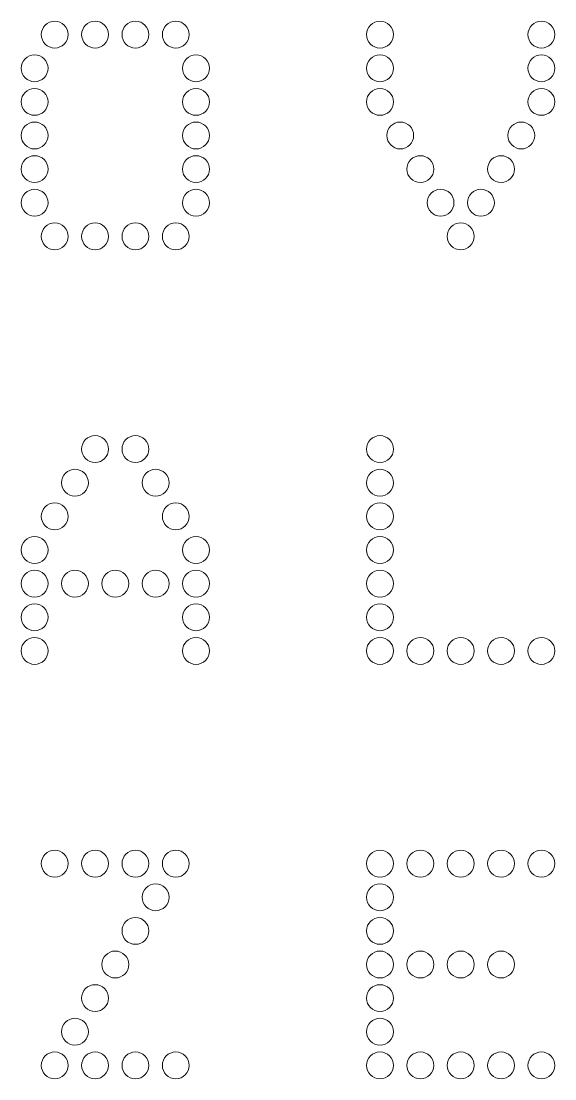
# Model space of a CAD drawing. Header units: millimetres. Extents: x -116 to 116, y -116 to 114.
# Drawn here: x 29 to 54.8, y 4.3 to 55.4 of the extents above; entities that cross this region are included whole.
import ezdxf

# ---------------------------------------------------------------- set-up
doc = ezdxf.new("R2010")
doc.units = ezdxf.units.MM
doc.header["$MEASUREMENT"] = 0
doc.layers.add('Laag 1', color=7, linetype='Continuous')

msp = doc.modelspace()

# ---------------------------------------------------------------- linework, layer by layer
at = {"layer": 'Laag 1', "color": 250, "lineweight": 9}
for points in [[(29.9861, 54.7022), (29.9861, 54.3452), (30.2782, 54.0531), (30.6352, 54.0531), (30.6352, 54.0531), (30.9922, 54.0531), (31.2843, 54.3452), (31.2843, 54.7022), (31.2843, 54.7022), (31.2843, 55.0592), (30.9922, 55.3513), (30.6352, 55.3513), (30.6352, 55.3513), (30.2782, 55.3513), (29.9861, 55.0592), (29.9861, 54.7022)], [(31.9334, 54.7022), (31.9334, 54.3452), (32.2255, 54.0531), (32.5825, 54.0531), (32.5825, 54.0531), (32.9395, 54.0531), (33.2316, 54.3452), (33.2316, 54.7022), (33.2316, 54.7022), (33.2316, 55.0592), (32.9395, 55.3513), (32.5825, 55.3513), (32.5825, 55.3513), (32.2255, 55.3513), (31.9334, 55.0592), (31.9334, 54.7022)], [(33.8807, 54.7022), (33.8807, 54.3452), (34.1728, 54.0531), (34.5299, 54.0531), (34.5299, 54.0531), (34.8869, 54.0531), (35.179, 54.3452), (35.179, 54.7022), (35.179, 54.7022), (35.179, 55.0592), (34.8869, 55.3513), (34.5299, 55.3513), (34.5299, 55.3513), (34.1728, 55.3513), (33.8807, 55.0592), (33.8807, 54.7022)], [(35.8281, 54.7022), (35.8281, 54.3452), (36.1202, 54.0531), (36.4772, 54.0531), (36.4772, 54.0531), (36.8342, 54.0531), (37.1263, 54.3452), (37.1263, 54.7022), (37.1263, 54.7022), (37.1263, 55.0592), (36.8342, 55.3513), (36.4772, 55.3513), (36.4772, 55.3513), (36.1202, 55.3513), (35.8281, 55.0592), (35.8281, 54.7022)], [(45.6855, 54.7022), (45.6855, 54.3452), (45.9776, 54.0531), (46.3346, 54.0531), (46.3346, 54.0531), (46.6916, 54.0531), (46.9837, 54.3452), (46.9837, 54.7022), (46.9837, 54.7022), (46.9837, 55.0592), (46.6916, 55.3513), (46.3346, 55.3513), (46.3346, 55.3513), (45.9776, 55.3513), (45.6855, 55.0592), (45.6855, 54.7022)], [(53.4748, 54.7022), (53.4748, 54.3452), (53.7669, 54.0531), (54.124, 54.0531), (54.124, 54.0531), (54.481, 54.0531), (54.7731, 54.3452), (54.7731, 54.7022), (54.7731, 54.7022), (54.7731, 55.0592), (54.481, 55.3513), (54.124, 55.3513), (54.124, 55.3513), (53.7669, 55.3513), (53.4748, 55.0592), (53.4748, 54.7022)], [(29.0124, 53.0794), (29.0124, 52.7224), (29.3045, 52.4303), (29.6615, 52.4303), (29.6615, 52.4303), (30.0185, 52.4303), (30.3106, 52.7224), (30.3106, 53.0794), (30.3106, 53.0794), (30.3106, 53.4364), (30.0185, 53.7285), (29.6615, 53.7285), (29.6615, 53.7285), (29.3045, 53.7285), (29.0124, 53.4364), (29.0124, 53.0794)], [(36.8017, 53.0794), (36.8017, 52.7224), (37.0938, 52.4303), (37.4509, 52.4303), (37.4509, 52.4303), (37.8079, 52.4303), (38.1, 52.7224), (38.1, 53.0794), (38.1, 53.0794), (38.1, 53.4364), (37.8079, 53.7285), (37.4509, 53.7285), (37.4509, 53.7285), (37.0938, 53.7285), (36.8017, 53.4364), (36.8017, 53.0794)], [(45.6855, 53.0794), (45.6855, 52.7224), (45.9776, 52.4303), (46.3346, 52.4303), (46.3346, 52.4303), (46.6916, 52.4303), (46.9837, 52.7224), (46.9837, 53.0794), (46.9837, 53.0794), (46.9837, 53.4364), (46.6916, 53.7285), (46.3346, 53.7285), (46.3346, 53.7285), (45.9776, 53.7285), (45.6855, 53.4364), (45.6855, 53.0794)], [(53.4748, 53.0794), (53.4748, 52.7224), (53.7669, 52.4303), (54.124, 52.4303), (54.124, 52.4303), (54.481, 52.4303), (54.7731, 52.7224), (54.7731, 53.0794), (54.7731, 53.0794), (54.7731, 53.4364), (54.481, 53.7285), (54.124, 53.7285), (54.124, 53.7285), (53.7669, 53.7285), (53.4748, 53.4364), (53.4748, 53.0794)], [(29.0124, 51.4566), (29.0124, 51.0996), (29.3045, 50.8075), (29.6615, 50.8075), (29.6615, 50.8075), (30.0185, 50.8075), (30.3106, 51.0996), (30.3106, 51.4566), (30.3106, 51.4566), (30.3106, 51.8136), (30.0185, 52.1057), (29.6615, 52.1057), (29.6615, 52.1057), (29.3045, 52.1057), (29.0124, 51.8136), (29.0124, 51.4566)], [(36.8017, 51.4566), (36.8017, 51.0996), (37.0938, 50.8075), (37.4509, 50.8075), (37.4509, 50.8075), (37.8079, 50.8075), (38.1, 51.0996), (38.1, 51.4566), (38.1, 51.4566), (38.1, 51.8136), (37.8079, 52.1057), (37.4509, 52.1057), (37.4509, 52.1057), (37.0938, 52.1057), (36.8017, 51.8136), (36.8017, 51.4566)], [(45.6855, 51.4566), (45.6855, 51.0996), (45.9776, 50.8075), (46.3346, 50.8075), (46.3346, 50.8075), (46.6916, 50.8075), (46.9837, 51.0996), (46.9837, 51.4566), (46.9837, 51.4566), (46.9837, 51.8136), (46.6916, 52.1057), (46.3346, 52.1057), (46.3346, 52.1057), (45.9776, 52.1057), (45.6855, 51.8136), (45.6855, 51.4566)], [(53.4748, 51.4566), (53.4748, 51.0996), (53.7669, 50.8075), (54.124, 50.8075), (54.124, 50.8075), (54.481, 50.8075), (54.7731, 51.0996), (54.7731, 51.4566), (54.7731, 51.4566), (54.7731, 51.8136), (54.481, 52.1057), (54.124, 52.1057), (54.124, 52.1057), (53.7669, 52.1057), (53.4748, 51.8136), (53.4748, 51.4566)], [(29.0124, 49.8339), (29.0124, 49.4768), (29.3045, 49.1847), (29.6615, 49.1847), (29.6615, 49.1847), (30.0185, 49.1847), (30.3106, 49.4768), (30.3106, 49.8339), (30.3106, 49.8339), (30.3106, 50.1909), (30.0185, 50.483), (29.6615, 50.483), (29.6615, 50.483), (29.3045, 50.483), (29.0124, 50.1909), (29.0124, 49.8339)], [(36.8017, 49.8339), (36.8017, 49.4768), (37.0938, 49.1847), (37.4509, 49.1847), (37.4509, 49.1847), (37.8079, 49.1847), (38.1, 49.4768), (38.1, 49.8339), (38.1, 49.8339), (38.1, 50.1909), (37.8079, 50.483), (37.4509, 50.483), (37.4509, 50.483), (37.0938, 50.483), (36.8017, 50.1909), (36.8017, 49.8339)], [(46.6592, 49.8339), (46.6592, 49.4768), (46.9513, 49.1847), (47.3083, 49.1847), (47.3083, 49.1847), (47.6653, 49.1847), (47.9574, 49.4768), (47.9574, 49.8339), (47.9574, 49.8339), (47.9574, 50.1909), (47.6653, 50.483), (47.3083, 50.483), (47.3083, 50.483), (46.9513, 50.483), (46.6592, 50.1909), (46.6592, 49.8339)], [(52.5012, 49.8339), (52.5012, 49.4768), (52.7933, 49.1847), (53.1503, 49.1847), (53.1503, 49.1847), (53.5073, 49.1847), (53.7994, 49.4768), (53.7994, 49.8339), (53.7994, 49.8339), (53.7994, 50.1909), (53.5073, 50.483), (53.1503, 50.483), (53.1503, 50.483), (52.7933, 50.483), (52.5012, 50.1909), (52.5012, 49.8339)], [(29.0124, 48.2111), (29.0124, 47.8541), (29.3045, 47.562), (29.6615, 47.562), (29.6615, 47.562), (30.0185, 47.562), (30.3106, 47.8541), (30.3106, 48.2111), (30.3106, 48.2111), (30.3106, 48.5681), (30.0185, 48.8602), (29.6615, 48.8602), (29.6615, 48.8602), (29.3045, 48.8602), (29.0124, 48.5681), (29.0124, 48.2111)], [(36.8017, 48.2111), (36.8017, 47.8541), (37.0938, 47.562), (37.4509, 47.562), (37.4509, 47.562), (37.8079, 47.562), (38.1, 47.8541), (38.1, 48.2111), (38.1, 48.2111), (38.1, 48.5681), (37.8079, 48.8602), (37.4509, 48.8602), (37.4509, 48.8602), (37.0938, 48.8602), (36.8017, 48.5681), (36.8017, 48.2111)], [(47.6328, 48.2111), (47.6328, 47.8541), (47.9249, 47.562), (48.2819, 47.562), (48.2819, 47.562), (48.639, 47.562), (48.9311, 47.8541), (48.9311, 48.2111), (48.9311, 48.2111), (48.9311, 48.5681), (48.639, 48.8602), (48.2819, 48.8602), (48.2819, 48.8602), (47.9249, 48.8602), (47.6328, 48.5681), (47.6328, 48.2111)], [(51.5275, 48.2111), (51.5275, 47.8541), (51.8196, 47.562), (52.1766, 47.562), (52.1766, 47.562), (52.5336, 47.562), (52.8257, 47.8541), (52.8257, 48.2111), (52.8257, 48.2111), (52.8257, 48.5681), (52.5336, 48.8602), (52.1766, 48.8602), (52.1766, 48.8602), (51.8196, 48.8602), (51.5275, 48.5681), (51.5275, 48.2111)], [(29.0124, 46.5883), (29.0124, 46.2313), (29.3045, 45.9392), (29.6615, 45.9392), (29.6615, 45.9392), (30.0185, 45.9392), (30.3106, 46.2313), (30.3106, 46.5883), (30.3106, 46.5883), (30.3106, 46.9453), (30.0185, 47.2374), (29.6615, 47.2374), (29.6615, 47.2374), (29.3045, 47.2374), (29.0124, 46.9453), (29.0124, 46.5883)], [(36.8017, 46.5883), (36.8017, 46.2313), (37.0938, 45.9392), (37.4509, 45.9392), (37.4509, 45.9392), (37.8079, 45.9392), (38.1, 46.2313), (38.1, 46.5883), (38.1, 46.5883), (38.1, 46.9453), (37.8079, 47.2374), (37.4509, 47.2374), (37.4509, 47.2374), (37.0938, 47.2374), (36.8017, 46.9453), (36.8017, 46.5883)], [(48.6065, 46.5883), (48.6065, 46.2313), (48.8986, 45.9392), (49.2556, 45.9392), (49.2556, 45.9392), (49.6126, 45.9392), (49.9047, 46.2313), (49.9047, 46.5883), (49.9047, 46.5883), (49.9047, 46.9453), (49.6126, 47.2374), (49.2556, 47.2374), (49.2556, 47.2374), (48.8986, 47.2374), (48.6065, 46.9453), (48.6065, 46.5883)], [(50.5538, 46.5883), (50.5538, 46.2313), (50.8459, 45.9392), (51.203, 45.9392), (51.203, 45.9392), (51.56, 45.9392), (51.8521, 46.2313), (51.8521, 46.5883), (51.8521, 46.5883), (51.8521, 46.9453), (51.56, 47.2374), (51.203, 47.2374), (51.203, 47.2374), (50.8459, 47.2374), (50.5538, 46.9453), (50.5538, 46.5883)], [(29.9861, 44.9655), (29.9861, 44.6085), (30.2782, 44.3164), (30.6352, 44.3164), (30.6352, 44.3164), (30.9922, 44.3164), (31.2843, 44.6085), (31.2843, 44.9655), (31.2843, 44.9655), (31.2843, 45.3225), (30.9922, 45.6146), (30.6352, 45.6146), (30.6352, 45.6146), (30.2782, 45.6146), (29.9861, 45.3225), (29.9861, 44.9655)], [(31.9334, 44.9655), (31.9334, 44.6085), (32.2255, 44.3164), (32.5825, 44.3164), (32.5825, 44.3164), (32.9395, 44.3164), (33.2316, 44.6085), (33.2316, 44.9655), (33.2316, 44.9655), (33.2316, 45.3225), (32.9395, 45.6146), (32.5825, 45.6146), (32.5825, 45.6146), (32.2255, 45.6146), (31.9334, 45.3225), (31.9334, 44.9655)], [(33.8807, 44.9655), (33.8807, 44.6085), (34.1728, 44.3164), (34.5299, 44.3164), (34.5299, 44.3164), (34.8869, 44.3164), (35.179, 44.6085), (35.179, 44.9655), (35.179, 44.9655), (35.179, 45.3225), (34.8869, 45.6146), (34.5299, 45.6146), (34.5299, 45.6146), (34.1728, 45.6146), (33.8807, 45.3225), (33.8807, 44.9655)], [(35.8281, 44.9655), (35.8281, 44.6085), (36.1202, 44.3164), (36.4772, 44.3164), (36.4772, 44.3164), (36.8342, 44.3164), (37.1263, 44.6085), (37.1263, 44.9655), (37.1263, 44.9655), (37.1263, 45.3225), (36.8342, 45.6146), (36.4772, 45.6146), (36.4772, 45.6146), (36.1202, 45.6146), (35.8281, 45.3225), (35.8281, 44.9655)], [(49.5802, 44.9655), (49.5802, 44.6085), (49.8723, 44.3164), (50.2293, 44.3164), (50.2293, 44.3164), (50.5863, 44.3164), (50.8784, 44.6085), (50.8784, 44.9655), (50.8784, 44.9655), (50.8784, 45.3225), (50.5863, 45.6146), (50.2293, 45.6146), (50.2293, 45.6146), (49.8723, 45.6146), (49.5802, 45.3225), (49.5802, 44.9655)], [(31.9334, 34.6999), (31.9334, 34.3429), (32.2255, 34.0508), (32.5825, 34.0508), (32.5825, 34.0508), (32.9395, 34.0508), (33.2316, 34.3429), (33.2316, 34.6999), (33.2316, 34.6999), (33.2316, 35.0569), (32.9395, 35.349), (32.5825, 35.349), (32.5825, 35.349), (32.2255, 35.349), (31.9334, 35.0569), (31.9334, 34.6999)], [(33.8807, 34.6999), (33.8807, 34.3429), (34.1728, 34.0508), (34.5299, 34.0508), (34.5299, 34.0508), (34.8869, 34.0508), (35.179, 34.3429), (35.179, 34.6999), (35.179, 34.6999), (35.179, 35.0569), (34.8869, 35.349), (34.5299, 35.349), (34.5299, 35.349), (34.1728, 35.349), (33.8807, 35.0569), (33.8807, 34.6999)], [(45.6855, 34.6999), (45.6855, 34.3429), (45.9776, 34.0508), (46.3346, 34.0508), (46.3346, 34.0508), (46.6916, 34.0508), (46.9837, 34.3429), (46.9837, 34.6999), (46.9837, 34.6999), (46.9837, 35.0569), (46.6916, 35.349), (46.3346, 35.349), (46.3346, 35.349), (45.9776, 35.349), (45.6855, 35.0569), (45.6855, 34.6999)], [(30.9597, 33.0771), (30.9597, 32.7201), (31.2518, 32.428), (31.6088, 32.428), (31.6088, 32.428), (31.9659, 32.428), (32.258, 32.7201), (32.258, 33.0771), (32.258, 33.0771), (32.258, 33.4341), (31.9659, 33.7262), (31.6088, 33.7262), (31.6088, 33.7262), (31.2518, 33.7262), (30.9597, 33.4341), (30.9597, 33.0771)], [(34.8544, 33.0771), (34.8544, 32.7201), (35.1465, 32.428), (35.5035, 32.428), (35.5035, 32.428), (35.8605, 32.428), (36.1526, 32.7201), (36.1526, 33.0771), (36.1526, 33.0771), (36.1526, 33.4341), (35.8605, 33.7262), (35.5035, 33.7262), (35.5035, 33.7262), (35.1465, 33.7262), (34.8544, 33.4341), (34.8544, 33.0771)], [(45.6855, 33.0771), (45.6855, 32.7201), (45.9776, 32.428), (46.3346, 32.428), (46.3346, 32.428), (46.6916, 32.428), (46.9837, 32.7201), (46.9837, 33.0771), (46.9837, 33.0771), (46.9837, 33.4341), (46.6916, 33.7262), (46.3346, 33.7262), (46.3346, 33.7262), (45.9776, 33.7262), (45.6855, 33.4341), (45.6855, 33.0771)], [(29.9861, 31.4543), (29.9861, 31.0973), (30.2782, 30.8052), (30.6352, 30.8052), (30.6352, 30.8052), (30.9922, 30.8052), (31.2843, 31.0973), (31.2843, 31.4543), (31.2843, 31.4543), (31.2843, 31.8113), (30.9922, 32.1034), (30.6352, 32.1034), (30.6352, 32.1034), (30.2782, 32.1034), (29.9861, 31.8113), (29.9861, 31.4543)], [(35.8281, 31.4543), (35.8281, 31.0973), (36.1202, 30.8052), (36.4772, 30.8052), (36.4772, 30.8052), (36.8342, 30.8052), (37.1263, 31.0973), (37.1263, 31.4543), (37.1263, 31.4543), (37.1263, 31.8113), (36.8342, 32.1034), (36.4772, 32.1034), (36.4772, 32.1034), (36.1202, 32.1034), (35.8281, 31.8113), (35.8281, 31.4543)], [(45.6855, 31.4543), (45.6855, 31.0973), (45.9776, 30.8052), (46.3346, 30.8052), (46.3346, 30.8052), (46.6916, 30.8052), (46.9837, 31.0973), (46.9837, 31.4543), (46.9837, 31.4543), (46.9837, 31.8113), (46.6916, 32.1034), (46.3346, 32.1034), (46.3346, 32.1034), (45.9776, 32.1034), (45.6855, 31.8113), (45.6855, 31.4543)], [(29.0124, 29.8316), (29.0124, 29.4745), (29.3045, 29.1824), (29.6615, 29.1824), (29.6615, 29.1824), (30.0185, 29.1824), (30.3106, 29.4745), (30.3106, 29.8316), (30.3106, 29.8316), (30.3106, 30.1886), (30.0185, 30.4807), (29.6615, 30.4807), (29.6615, 30.4807), (29.3045, 30.4807), (29.0124, 30.1886), (29.0124, 29.8316)], [(36.8017, 29.8316), (36.8017, 29.4745), (37.0938, 29.1824), (37.4509, 29.1824), (37.4509, 29.1824), (37.8079, 29.1824), (38.1, 29.4745), (38.1, 29.8316), (38.1, 29.8316), (38.1, 30.1886), (37.8079, 30.4807), (37.4509, 30.4807), (37.4509, 30.4807), (37.0938, 30.4807), (36.8017, 30.1886), (36.8017, 29.8316)], [(45.6855, 29.8316), (45.6855, 29.4745), (45.9776, 29.1824), (46.3346, 29.1824), (46.3346, 29.1824), (46.6916, 29.1824), (46.9837, 29.4745), (46.9837, 29.8316), (46.9837, 29.8316), (46.9837, 30.1886), (46.6916, 30.4807), (46.3346, 30.4807), (46.3346, 30.4807), (45.9776, 30.4807), (45.6855, 30.1886), (45.6855, 29.8316)], [(29.0124, 28.2088), (29.0124, 27.8518), (29.3045, 27.5597), (29.6615, 27.5597), (29.6615, 27.5597), (30.0185, 27.5597), (30.3106, 27.8518), (30.3106, 28.2088), (30.3106, 28.2088), (30.3106, 28.5658), (30.0185, 28.8579), (29.6615, 28.8579), (29.6615, 28.8579), (29.3045, 28.8579), (29.0124, 28.5658), (29.0124, 28.2088)], [(30.9597, 28.2088), (30.9597, 27.8518), (31.2518, 27.5597), (31.6088, 27.5597), (31.6088, 27.5597), (31.9659, 27.5597), (32.258, 27.8518), (32.258, 28.2088), (32.258, 28.2088), (32.258, 28.5658), (31.9659, 28.8579), (31.6088, 28.8579), (31.6088, 28.8579), (31.2518, 28.8579), (30.9597, 28.5658), (30.9597, 28.2088)], [(32.9071, 28.2088), (32.9071, 27.8518), (33.1992, 27.5597), (33.5562, 27.5597), (33.5562, 27.5597), (33.9132, 27.5597), (34.2053, 27.8518), (34.2053, 28.2088), (34.2053, 28.2088), (34.2053, 28.5658), (33.9132, 28.8579), (33.5562, 28.8579), (33.5562, 28.8579), (33.1992, 28.8579), (32.9071, 28.5658), (32.9071, 28.2088)], [(34.8544, 28.2088), (34.8544, 27.8518), (35.1465, 27.5597), (35.5035, 27.5597), (35.5035, 27.5597), (35.8605, 27.5597), (36.1526, 27.8518), (36.1526, 28.2088), (36.1526, 28.2088), (36.1526, 28.5658), (35.8605, 28.8579), (35.5035, 28.8579), (35.5035, 28.8579), (35.1465, 28.8579), (34.8544, 28.5658), (34.8544, 28.2088)], [(36.8017, 28.2088), (36.8017, 27.8518), (37.0938, 27.5597), (37.4509, 27.5597), (37.4509, 27.5597), (37.8079, 27.5597), (38.1, 27.8518), (38.1, 28.2088), (38.1, 28.2088), (38.1, 28.5658), (37.8079, 28.8579), (37.4509, 28.8579), (37.4509, 28.8579), (37.0938, 28.8579), (36.8017, 28.5658), (36.8017, 28.2088)], [(45.6855, 28.2088), (45.6855, 27.8518), (45.9776, 27.5597), (46.3346, 27.5597), (46.3346, 27.5597), (46.6916, 27.5597), (46.9837, 27.8518), (46.9837, 28.2088), (46.9837, 28.2088), (46.9837, 28.5658), (46.6916, 28.8579), (46.3346, 28.8579), (46.3346, 28.8579), (45.9776, 28.8579), (45.6855, 28.5658), (45.6855, 28.2088)], [(29.0124, 26.586), (29.0124, 26.229), (29.3045, 25.9369), (29.6615, 25.9369), (29.6615, 25.9369), (30.0185, 25.9369), (30.3106, 26.229), (30.3106, 26.586), (30.3106, 26.586), (30.3106, 26.943), (30.0185, 27.2351), (29.6615, 27.2351), (29.6615, 27.2351), (29.3045, 27.2351), (29.0124, 26.943), (29.0124, 26.586)], [(36.8017, 26.586), (36.8017, 26.229), (37.0938, 25.9369), (37.4509, 25.9369), (37.4509, 25.9369), (37.8079, 25.9369), (38.1, 26.229), (38.1, 26.586), (38.1, 26.586), (38.1, 26.943), (37.8079, 27.2351), (37.4509, 27.2351), (37.4509, 27.2351), (37.0938, 27.2351), (36.8017, 26.943), (36.8017, 26.586)], [(45.6855, 26.586), (45.6855, 26.229), (45.9776, 25.9369), (46.3346, 25.9369), (46.3346, 25.9369), (46.6916, 25.9369), (46.9837, 26.229), (46.9837, 26.586), (46.9837, 26.586), (46.9837, 26.943), (46.6916, 27.2351), (46.3346, 27.2351), (46.3346, 27.2351), (45.9776, 27.2351), (45.6855, 26.943), (45.6855, 26.586)], [(29.0124, 24.9632), (29.0124, 24.6062), (29.3045, 24.3141), (29.6615, 24.3141), (29.6615, 24.3141), (30.0185, 24.3141), (30.3106, 24.6062), (30.3106, 24.9632), (30.3106, 24.9632), (30.3106, 25.3202), (30.0185, 25.6123), (29.6615, 25.6123), (29.6615, 25.6123), (29.3045, 25.6123), (29.0124, 25.3202), (29.0124, 24.9632)], [(36.8017, 24.9632), (36.8017, 24.6062), (37.0938, 24.3141), (37.4509, 24.3141), (37.4509, 24.3141), (37.8079, 24.3141), (38.1, 24.6062), (38.1, 24.9632), (38.1, 24.9632), (38.1, 25.3202), (37.8079, 25.6123), (37.4509, 25.6123), (37.4509, 25.6123), (37.0938, 25.6123), (36.8017, 25.3202), (36.8017, 24.9632)], [(45.6855, 24.9632), (45.6855, 24.6062), (45.9776, 24.3141), (46.3346, 24.3141), (46.3346, 24.3141), (46.6916, 24.3141), (46.9837, 24.6062), (46.9837, 24.9632), (46.9837, 24.9632), (46.9837, 25.3202), (46.6916, 25.6123), (46.3346, 25.6123), (46.3346, 25.6123), (45.9776, 25.6123), (45.6855, 25.3202), (45.6855, 24.9632)], [(47.6328, 24.9632), (47.6328, 24.6062), (47.9249, 24.3141), (48.2819, 24.3141), (48.2819, 24.3141), (48.639, 24.3141), (48.9311, 24.6062), (48.9311, 24.9632), (48.9311, 24.9632), (48.9311, 25.3202), (48.639, 25.6123), (48.2819, 25.6123), (48.2819, 25.6123), (47.9249, 25.6123), (47.6328, 25.3202), (47.6328, 24.9632)], [(49.5802, 24.9632), (49.5802, 24.6062), (49.8723, 24.3141), (50.2293, 24.3141), (50.2293, 24.3141), (50.5863, 24.3141), (50.8784, 24.6062), (50.8784, 24.9632), (50.8784, 24.9632), (50.8784, 25.3202), (50.5863, 25.6123), (50.2293, 25.6123), (50.2293, 25.6123), (49.8723, 25.6123), (49.5802, 25.3202), (49.5802, 24.9632)], [(51.5275, 24.9632), (51.5275, 24.6062), (51.8196, 24.3141), (52.1766, 24.3141), (52.1766, 24.3141), (52.5336, 24.3141), (52.8257, 24.6062), (52.8257, 24.9632), (52.8257, 24.9632), (52.8257, 25.3202), (52.5336, 25.6123), (52.1766, 25.6123), (52.1766, 25.6123), (51.8196, 25.6123), (51.5275, 25.3202), (51.5275, 24.9632)], [(53.4748, 24.9632), (53.4748, 24.6062), (53.7669, 24.3141), (54.124, 24.3141), (54.124, 24.3141), (54.481, 24.3141), (54.7731, 24.6062), (54.7731, 24.9632), (54.7731, 24.9632), (54.7731, 25.3202), (54.481, 25.6123), (54.124, 25.6123), (54.124, 25.6123), (53.7669, 25.6123), (53.4748, 25.3202), (53.4748, 24.9632)], [(29.9861, 14.6976), (29.9861, 14.3406), (30.2782, 14.0485), (30.6352, 14.0485), (30.6352, 14.0485), (30.9922, 14.0485), (31.2843, 14.3406), (31.2843, 14.6976), (31.2843, 14.6976), (31.2843, 15.0546), (30.9922, 15.3467), (30.6352, 15.3467), (30.6352, 15.3467), (30.2782, 15.3467), (29.9861, 15.0546), (29.9861, 14.6976)], [(31.9334, 14.6976), (31.9334, 14.3406), (32.2255, 14.0485), (32.5825, 14.0485), (32.5825, 14.0485), (32.9395, 14.0485), (33.2316, 14.3406), (33.2316, 14.6976), (33.2316, 14.6976), (33.2316, 15.0546), (32.9395, 15.3467), (32.5825, 15.3467), (32.5825, 15.3467), (32.2255, 15.3467), (31.9334, 15.0546), (31.9334, 14.6976)], [(33.8807, 14.6976), (33.8807, 14.3406), (34.1728, 14.0485), (34.5299, 14.0485), (34.5299, 14.0485), (34.8869, 14.0485), (35.179, 14.3406), (35.179, 14.6976), (35.179, 14.6976), (35.179, 15.0546), (34.8869, 15.3467), (34.5299, 15.3467), (34.5299, 15.3467), (34.1728, 15.3467), (33.8807, 15.0546), (33.8807, 14.6976)], [(35.8281, 14.6976), (35.8281, 14.3406), (36.1202, 14.0485), (36.4772, 14.0485), (36.4772, 14.0485), (36.8342, 14.0485), (37.1263, 14.3406), (37.1263, 14.6976), (37.1263, 14.6976), (37.1263, 15.0546), (36.8342, 15.3467), (36.4772, 15.3467), (36.4772, 15.3467), (36.1202, 15.3467), (35.8281, 15.0546), (35.8281, 14.6976)], [(45.6855, 14.6976), (45.6855, 14.3406), (45.9776, 14.0485), (46.3346, 14.0485), (46.3346, 14.0485), (46.6916, 14.0485), (46.9837, 14.3406), (46.9837, 14.6976), (46.9837, 14.6976), (46.9837, 15.0546), (46.6916, 15.3467), (46.3346, 15.3467), (46.3346, 15.3467), (45.9776, 15.3467), (45.6855, 15.0546), (45.6855, 14.6976)], [(47.6328, 14.6976), (47.6328, 14.3406), (47.9249, 14.0485), (48.2819, 14.0485), (48.2819, 14.0485), (48.639, 14.0485), (48.9311, 14.3406), (48.9311, 14.6976), (48.9311, 14.6976), (48.9311, 15.0546), (48.639, 15.3467), (48.2819, 15.3467), (48.2819, 15.3467), (47.9249, 15.3467), (47.6328, 15.0546), (47.6328, 14.6976)], [(49.5802, 14.6976), (49.5802, 14.3406), (49.8723, 14.0485), (50.2293, 14.0485), (50.2293, 14.0485), (50.5863, 14.0485), (50.8784, 14.3406), (50.8784, 14.6976), (50.8784, 14.6976), (50.8784, 15.0546), (50.5863, 15.3467), (50.2293, 15.3467), (50.2293, 15.3467), (49.8723, 15.3467), (49.5802, 15.0546), (49.5802, 14.6976)], [(51.5275, 14.6976), (51.5275, 14.3406), (51.8196, 14.0485), (52.1766, 14.0485), (52.1766, 14.0485), (52.5336, 14.0485), (52.8257, 14.3406), (52.8257, 14.6976), (52.8257, 14.6976), (52.8257, 15.0546), (52.5336, 15.3467), (52.1766, 15.3467), (52.1766, 15.3467), (51.8196, 15.3467), (51.5275, 15.0546), (51.5275, 14.6976)], [(53.4748, 14.6976), (53.4748, 14.3406), (53.7669, 14.0485), (54.124, 14.0485), (54.124, 14.0485), (54.481, 14.0485), (54.7731, 14.3406), (54.7731, 14.6976), (54.7731, 14.6976), (54.7731, 15.0546), (54.481, 15.3467), (54.124, 15.3467), (54.124, 15.3467), (53.7669, 15.3467), (53.4748, 15.0546), (53.4748, 14.6976)], [(34.8544, 13.0748), (34.8544, 12.7178), (35.1465, 12.4257), (35.5035, 12.4257), (35.5035, 12.4257), (35.8605, 12.4257), (36.1526, 12.7178), (36.1526, 13.0748), (36.1526, 13.0748), (36.1526, 13.4318), (35.8605, 13.7239), (35.5035, 13.7239), (35.5035, 13.7239), (35.1465, 13.7239), (34.8544, 13.4318), (34.8544, 13.0748)], [(45.6855, 13.0748), (45.6855, 12.7178), (45.9776, 12.4257), (46.3346, 12.4257), (46.3346, 12.4257), (46.6916, 12.4257), (46.9837, 12.7178), (46.9837, 13.0748), (46.9837, 13.0748), (46.9837, 13.4318), (46.6916, 13.7239), (46.3346, 13.7239), (46.3346, 13.7239), (45.9776, 13.7239), (45.6855, 13.4318), (45.6855, 13.0748)], [(33.8807, 11.452), (33.8807, 11.095), (34.1728, 10.8029), (34.5299, 10.8029), (34.5299, 10.8029), (34.8869, 10.8029), (35.179, 11.095), (35.179, 11.452), (35.179, 11.452), (35.179, 11.809), (34.8869, 12.1011), (34.5299, 12.1011), (34.5299, 12.1011), (34.1728, 12.1011), (33.8807, 11.809), (33.8807, 11.452)], [(45.6855, 11.452), (45.6855, 11.095), (45.9776, 10.8029), (46.3346, 10.8029), (46.3346, 10.8029), (46.6916, 10.8029), (46.9837, 11.095), (46.9837, 11.452), (46.9837, 11.452), (46.9837, 11.809), (46.6916, 12.1011), (46.3346, 12.1011), (46.3346, 12.1011), (45.9776, 12.1011), (45.6855, 11.809), (45.6855, 11.452)], [(32.9071, 9.8293), (32.9071, 9.4722), (33.1992, 9.1801), (33.5562, 9.1801), (33.5562, 9.1801), (33.9132, 9.1801), (34.2053, 9.4722), (34.2053, 9.8293), (34.2053, 9.8293), (34.2053, 10.1863), (33.9132, 10.4784), (33.5562, 10.4784), (33.5562, 10.4784), (33.1992, 10.4784), (32.9071, 10.1863), (32.9071, 9.8293)], [(45.6855, 9.8293), (45.6855, 9.4722), (45.9776, 9.1801), (46.3346, 9.1801), (46.3346, 9.1801), (46.6916, 9.1801), (46.9837, 9.4722), (46.9837, 9.8293), (46.9837, 9.8293), (46.9837, 10.1863), (46.6916, 10.4784), (46.3346, 10.4784), (46.3346, 10.4784), (45.9776, 10.4784), (45.6855, 10.1863), (45.6855, 9.8293)], [(47.6328, 9.8293), (47.6328, 9.4722), (47.9249, 9.1801), (48.2819, 9.1801), (48.2819, 9.1801), (48.639, 9.1801), (48.9311, 9.4722), (48.9311, 9.8293), (48.9311, 9.8293), (48.9311, 10.1863), (48.639, 10.4784), (48.2819, 10.4784), (48.2819, 10.4784), (47.9249, 10.4784), (47.6328, 10.1863), (47.6328, 9.8293)], [(49.5802, 9.8293), (49.5802, 9.4722), (49.8723, 9.1801), (50.2293, 9.1801), (50.2293, 9.1801), (50.5863, 9.1801), (50.8784, 9.4722), (50.8784, 9.8293), (50.8784, 9.8293), (50.8784, 10.1863), (50.5863, 10.4784), (50.2293, 10.4784), (50.2293, 10.4784), (49.8723, 10.4784), (49.5802, 10.1863), (49.5802, 9.8293)], [(51.5275, 9.8293), (51.5275, 9.4722), (51.8196, 9.1801), (52.1766, 9.1801), (52.1766, 9.1801), (52.5336, 9.1801), (52.8257, 9.4722), (52.8257, 9.8293), (52.8257, 9.8293), (52.8257, 10.1863), (52.5336, 10.4784), (52.1766, 10.4784), (52.1766, 10.4784), (51.8196, 10.4784), (51.5275, 10.1863), (51.5275, 9.8293)], [(31.9334, 8.2065), (31.9334, 7.8495), (32.2255, 7.5574), (32.5825, 7.5574), (32.5825, 7.5574), (32.9395, 7.5574), (33.2316, 7.8495), (33.2316, 8.2065), (33.2316, 8.2065), (33.2316, 8.5635), (32.9395, 8.8556), (32.5825, 8.8556), (32.5825, 8.8556), (32.2255, 8.8556), (31.9334, 8.5635), (31.9334, 8.2065)], [(45.6855, 8.2065), (45.6855, 7.8495), (45.9776, 7.5574), (46.3346, 7.5574), (46.3346, 7.5574), (46.6916, 7.5574), (46.9837, 7.8495), (46.9837, 8.2065), (46.9837, 8.2065), (46.9837, 8.5635), (46.6916, 8.8556), (46.3346, 8.8556), (46.3346, 8.8556), (45.9776, 8.8556), (45.6855, 8.5635), (45.6855, 8.2065)], [(30.9597, 6.5837), (30.9597, 6.2267), (31.2518, 5.9346), (31.6088, 5.9346), (31.6088, 5.9346), (31.9659, 5.9346), (32.258, 6.2267), (32.258, 6.5837), (32.258, 6.5837), (32.258, 6.9407), (31.9659, 7.2328), (31.6088, 7.2328), (31.6088, 7.2328), (31.2518, 7.2328), (30.9597, 6.9407), (30.9597, 6.5837)], [(45.6855, 6.5837), (45.6855, 6.2267), (45.9776, 5.9346), (46.3346, 5.9346), (46.3346, 5.9346), (46.6916, 5.9346), (46.9837, 6.2267), (46.9837, 6.5837), (46.9837, 6.5837), (46.9837, 6.9407), (46.6916, 7.2328), (46.3346, 7.2328), (46.3346, 7.2328), (45.9776, 7.2328), (45.6855, 6.9407), (45.6855, 6.5837)], [(29.9861, 4.9609), (29.9861, 4.6039), (30.2782, 4.3118), (30.6352, 4.3118), (30.6352, 4.3118), (30.9922, 4.3118), (31.2843, 4.6039), (31.2843, 4.9609), (31.2843, 4.9609), (31.2843, 5.3179), (30.9922, 5.61), (30.6352, 5.61), (30.6352, 5.61), (30.2782, 5.61), (29.9861, 5.3179), (29.9861, 4.9609)], [(31.9334, 4.9609), (31.9334, 4.6039), (32.2255, 4.3118), (32.5825, 4.3118), (32.5825, 4.3118), (32.9395, 4.3118), (33.2316, 4.6039), (33.2316, 4.9609), (33.2316, 4.9609), (33.2316, 5.3179), (32.9395, 5.61), (32.5825, 5.61), (32.5825, 5.61), (32.2255, 5.61), (31.9334, 5.3179), (31.9334, 4.9609)], [(33.8807, 4.9609), (33.8807, 4.6039), (34.1728, 4.3118), (34.5299, 4.3118), (34.5299, 4.3118), (34.8869, 4.3118), (35.179, 4.6039), (35.179, 4.9609), (35.179, 4.9609), (35.179, 5.3179), (34.8869, 5.61), (34.5299, 5.61), (34.5299, 5.61), (34.1728, 5.61), (33.8807, 5.3179), (33.8807, 4.9609)], [(35.8281, 4.9609), (35.8281, 4.6039), (36.1202, 4.3118), (36.4772, 4.3118), (36.4772, 4.3118), (36.8342, 4.3118), (37.1263, 4.6039), (37.1263, 4.9609), (37.1263, 4.9609), (37.1263, 5.3179), (36.8342, 5.61), (36.4772, 5.61), (36.4772, 5.61), (36.1202, 5.61), (35.8281, 5.3179), (35.8281, 4.9609)], [(45.6855, 4.9609), (45.6855, 4.6039), (45.9776, 4.3118), (46.3346, 4.3118), (46.3346, 4.3118), (46.6916, 4.3118), (46.9837, 4.6039), (46.9837, 4.9609), (46.9837, 4.9609), (46.9837, 5.3179), (46.6916, 5.61), (46.3346, 5.61), (46.3346, 5.61), (45.9776, 5.61), (45.6855, 5.3179), (45.6855, 4.9609)], [(47.6328, 4.9609), (47.6328, 4.6039), (47.9249, 4.3118), (48.2819, 4.3118), (48.2819, 4.3118), (48.639, 4.3118), (48.9311, 4.6039), (48.9311, 4.9609), (48.9311, 4.9609), (48.9311, 5.3179), (48.639, 5.61), (48.2819, 5.61), (48.2819, 5.61), (47.9249, 5.61), (47.6328, 5.3179), (47.6328, 4.9609)], [(49.5802, 4.9609), (49.5802, 4.6039), (49.8723, 4.3118), (50.2293, 4.3118), (50.2293, 4.3118), (50.5863, 4.3118), (50.8784, 4.6039), (50.8784, 4.9609), (50.8784, 4.9609), (50.8784, 5.3179), (50.5863, 5.61), (50.2293, 5.61), (50.2293, 5.61), (49.8723, 5.61), (49.5802, 5.3179), (49.5802, 4.9609)], [(51.5275, 4.9609), (51.5275, 4.6039), (51.8196, 4.3118), (52.1766, 4.3118), (52.1766, 4.3118), (52.5336, 4.3118), (52.8257, 4.6039), (52.8257, 4.9609), (52.8257, 4.9609), (52.8257, 5.3179), (52.5336, 5.61), (52.1766, 5.61), (52.1766, 5.61), (51.8196, 5.61), (51.5275, 5.3179), (51.5275, 4.9609)], [(53.4748, 4.9609), (53.4748, 4.6039), (53.7669, 4.3118), (54.124, 4.3118), (54.124, 4.3118), (54.481, 4.3118), (54.7731, 4.6039), (54.7731, 4.9609), (54.7731, 4.9609), (54.7731, 5.3179), (54.481, 5.61), (54.124, 5.61), (54.124, 5.61), (53.7669, 5.61), (53.4748, 5.3179), (53.4748, 4.9609)]]:
    msp.add_open_spline(points, degree=3, knots=[0, 0, 0, 0, 0.2, 0.2, 0.2, 0.2, 0.4, 0.4, 0.4, 0.4, 0.6, 0.6, 0.6, 0.6, 1, 1, 1, 1], dxfattribs=at)

doc.saveas('drawing.dxf')
